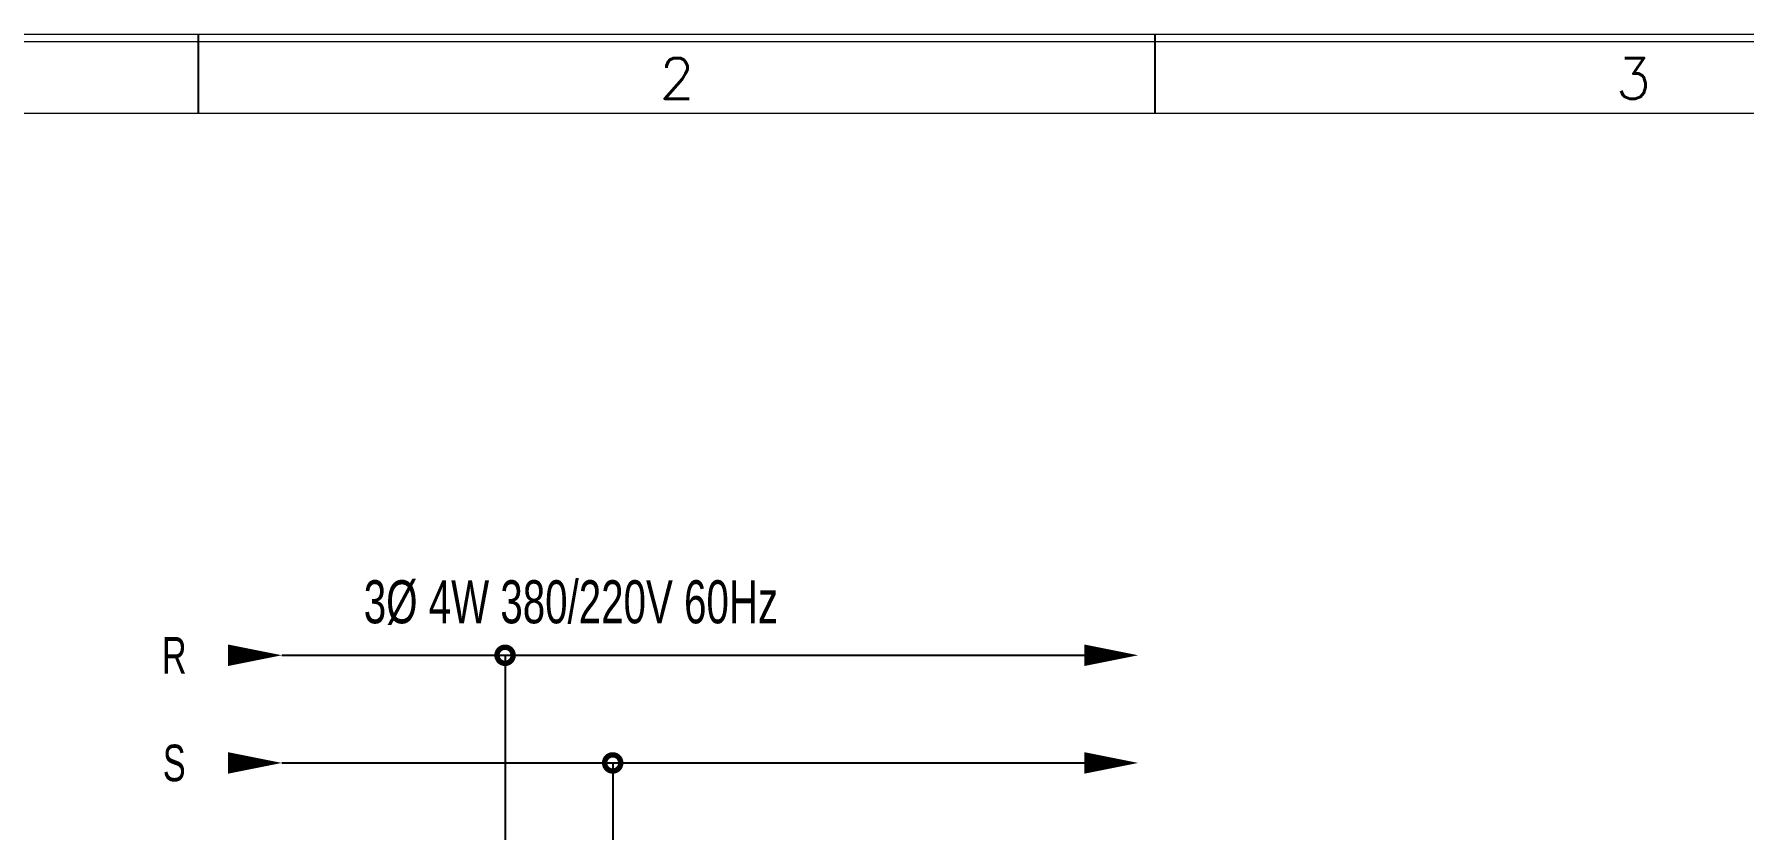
# Model space of a CAD drawing. Header units: millimetres. Extents: x 107 to 2900, y 85 to 3996.
# Drawn here: x 204.4 to 347.4, y 3140.9 to 3207.4 of the extents above; entities that cross this region are included whole.
import ezdxf
from ezdxf.enums import TextEntityAlignment as Align
from ezdxf.lldxf.tags import DXFTag

# ---------------------------------------------------------------- set-up
doc = ezdxf.new("R2010")
doc.units = ezdxf.units.MM
for name, color, linetype in [('1', 1, 'CENTER'), ('20', 2, 'Continuous'), ('30', 3, 'Continuous'), ('4', 133, 'Continuous'), ('6', 3, 'Continuous'), ('7', 7, 'Continuous'), ('70', 7, 'Continuous')]:
    doc.layers.add(name, color=color, linetype=linetype)
doc.styles.add('ghs', font='NGULIM.TTF')
doc.styles.add('SIMPLEX', font='SIMPLEX')
tags = doc.linetypes.add('CENTER', pattern=[2, 1.25, -0.25, 0.25, -0.25]).pattern_tags.tags
tags[10:11] = [DXFTag(74, 4), DXFTag(75, 0), DXFTag(340, '0'), DXFTag(46, 1.0), DXFTag(50, 0.0), DXFTag(44, 0.0), DXFTag(45, 0.0)]
tags[8:9] = [DXFTag(74, 4), DXFTag(75, 0), DXFTag(340, '0'), DXFTag(46, 1.0), DXFTag(50, 0.0), DXFTag(44, 0.0), DXFTag(45, 0.0)]
tags[6:7] = [DXFTag(74, 4), DXFTag(75, 0), DXFTag(340, '0'), DXFTag(46, 1.0), DXFTag(50, 0.0), DXFTag(44, 0.0), DXFTag(45, 0.0)]
tags[4:5] = [DXFTag(74, 4), DXFTag(75, 0), DXFTag(340, '0'), DXFTag(46, 1.0), DXFTag(50, 0.0), DXFTag(44, 0.0), DXFTag(45, 0.0)]

msp = doc.modelspace()

# ---------------------------------------------------------------- linework, layer by layer
at = {"layer": '1', "color": 7, "linetype": 'Continuous'}
for p, q in [((225.107, 3155.505), (292.23, 3155.505)), ((243.776, 3155.505), (243.776, 3108.364)), ((225.107, 3146.505), (292.23, 3146.505)), ((252.776, 3146.505), (252.776, 3108.364))]:
    msp.add_line(p, q, dxfattribs=at)
for points in [[(220.607, 3155.505, 1.8, 0, 0), (225.107, 3155.505, 0, 0, 0)], [(292.23, 3155.505, 1.8, 0, 0), (296.73, 3155.505, 0, 0, 0)], [(220.607, 3146.505, 1.8, 0, 0), (225.107, 3146.505, 0, 0, 0)], [(292.23, 3146.505, 1.8, 0, 0), (296.73, 3146.505, 0, 0, 0)]]:
    msp.add_lwpolyline(points, format="xyseb", dxfattribs=at)
at = {"layer": '20', "color": 0, "lineweight": 13}
msp.add_lwpolyline([(124.745, 2723.431), (124.745, 3200.831), (871.545, 3200.831), (871.545, 2723.431)], dxfattribs=at)
at = {"layer": '30', "color": 0}
for p, q in [((218.145, 3200.831), (218.145, 3207.431)), ((298.145, 3200.831), (298.145, 3207.431))]:
    msp.add_line(p, q, dxfattribs=at)
at = {"layer": '6', "color": 7, "linetype": 'Continuous', "const_width": 0.45}
for points in [[(243.101, 3155.505, 1), (244.451, 3155.505, 1)], [(252.101, 3146.505, 1), (253.451, 3146.505, 1)]]:
    msp.add_lwpolyline(points, format="xyb", close=True, dxfattribs=at)
at = {"layer": '70', "color": 0, "lineweight": 13}
for points in [[(878.145, 2667.431), (118.145, 2667.431), (118.145, 3207.431), (878.145, 3207.431)], [(877.545, 2668.031), (118.745, 2668.031), (118.745, 3206.831), (877.545, 3206.831)]]:
    msp.add_lwpolyline(points, close=True, dxfattribs=at)

# ---------------------------------------------------------------- texts
at = {"layer": '30', "color": 0, "style": 'SIMPLEX'}
for s, p in [('2', (258.145, 3203.74)), ('3', (338.145, 3203.74))]:
    msp.add_text(s, height=3.4, dxfattribs=at).set_placement(p, align=Align.MIDDLE)
at = {"layer": '4', "color": 2, "linetype": 'Continuous', "style": 'ghs', "width": 0.7}
for s, p in [('R', (216.107, 3155.505)), ('S', (216.107, 3146.505))]:
    msp.add_text(s, height=3.06, dxfattribs=at).set_placement(p, align=Align.MIDDLE)
at = {"layer": '7', "color": 2, "linetype": 'Continuous', "style": 'ghs', "width": 0.7}
msp.add_text('3%%C 4W 380/220V 60Hz', height=3.6, dxfattribs=at).set_placement((249.285, 3160.005), align=Align.MIDDLE)

doc.saveas('drawing.dxf')
